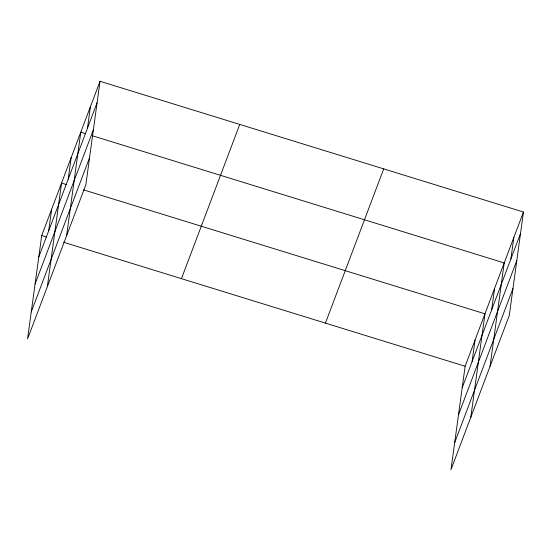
<?xml version="1.0" encoding="UTF-8"?>
<svg xmlns="http://www.w3.org/2000/svg" width="551" height="551" viewBox="0 0 551 551"><rect width="100%" height="100%" fill="white"/><g stroke="black" fill="none" stroke-linecap="round" stroke-linejoin="round"><path stroke-width="0.83" d="M100.027 81.279L41.724 235.504L27.55 338.968L85.86 184.743L100.027 81.279L523.45 212.032L509.276 315.496L450.973 469.721L465.14 366.257L523.45 212.032M48.695 230.766L51.636 209.29M47.372 286.534L61.547 183.07L66.423 184.571M68.228 179.103L71.169 157.62M66.616 235.635L80.79 132.171L85.66 133.679M87.464 128.204L90.412 106.729M472.111 361.518L475.052 340.043M470.795 417.286L484.97 313.822L83.483 189.84M491.644 309.855L494.584 288.373M490.039 366.387L504.206 262.923L92.162 135.684M510.887 258.956L513.828 237.481M38.784 256.986L97.086 102.761M35.071 284.04L93.381 129.816M31.255 311.914L89.565 157.689M181.451 278.654L239.761 124.43M325.414 323.113L383.723 168.881M462.199 387.739L520.509 233.514M458.494 414.793L516.804 260.568M454.678 442.667L512.981 288.442M41.724 235.504L46.594 237.013M63.654 242.282L465.14 366.257"/></g></svg>
